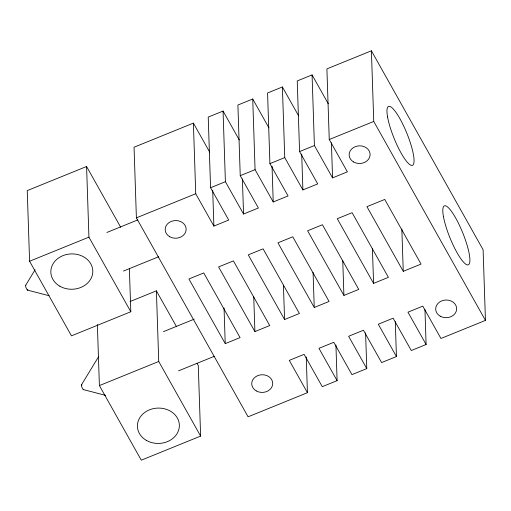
<?xml version="1.0" encoding="UTF-8"?>
<svg xmlns="http://www.w3.org/2000/svg" width="511" height="511" viewBox="0 0 511 511"><rect width="100%" height="100%" fill="white"/><g stroke="black" fill="none" stroke-linecap="round" stroke-linejoin="round"><path stroke-width="0.77" d="M25.576 285.425L35.087 269.789M81.421 384.904L98.795 356.346M120.711 227.293L86.583 166.503L27.243 190.603L29.587 261.242L71.47 335.848L130.81 311.748L129.385 268.888M209.612 152.003L193.394 123.113L134.054 147.219L136.392 217.858L248.09 416.81L307.43 392.704L306.249 356.991M239.282 139.957L223.064 111.066L208.226 117.089L210.57 187.729L228.724 220.056L213.885 226.086L195.732 193.752L193.394 123.113M268.952 127.903L252.734 99.013L237.896 105.036L240.24 175.675L258.387 208.009L243.555 214.032L225.402 181.705L223.064 111.066M298.622 115.85L282.398 86.959L267.566 92.983L269.91 163.622L288.057 195.956L273.225 201.979L255.072 169.652L252.734 99.013M328.292 103.797L312.068 74.906L297.236 80.936L299.58 151.575L317.727 183.903L302.895 189.926L284.742 157.599L282.398 86.959M307.43 392.704L289.283 360.376L304.115 354.353L322.269 386.68L337.1 380.657L318.953 348.323L333.785 342.3L351.938 374.627L366.77 368.603L348.623 336.27L363.455 330.247L381.608 362.58L396.44 356.55L378.287 324.223L393.125 318.193L411.278 350.527L426.11 344.497L407.957 312.17L422.795 306.146L440.948 338.474L485.45 320.397L483.106 249.758L371.408 50.806L326.906 68.883L329.25 139.522L347.397 171.849L332.565 177.879L314.412 145.546L312.068 74.906M29.587 261.242L88.927 237.142L86.583 166.503M136.392 217.858L195.732 193.752M210.57 187.729L225.402 181.705M240.24 175.675L255.072 169.652M269.91 163.622L284.742 157.599M299.58 151.575L314.412 145.546M329.25 139.522L373.752 121.446L371.408 50.806M106.869 232.479L137.638 219.979M123.458 271.054L158.621 256.771M130.018 301.56L156.392 290.848L176.557 326.765M163.45 331.658L194.218 319.158M197.112 363.378L198.274 365.454L200.619 436.094L141.279 460.194L99.396 385.588L158.736 361.488L156.392 290.848M225.23 343.635L240.061 337.611L203.761 272.951L188.929 278.98L225.23 343.635L224.042 307.922M254.9 331.588L269.731 325.558L233.431 260.897L218.599 266.927L254.9 331.588L253.743 296.661M284.57 319.535L299.401 313.505L263.101 248.851L248.269 254.874L284.57 319.535L283.433 285.24M314.239 307.481L329.071 301.458L292.771 236.797L277.939 242.821L314.239 307.481L313.077 272.389M343.909 295.428L358.741 289.405L322.441 224.744L307.609 230.774L343.909 295.428L342.747 260.342M373.579 283.381L388.411 277.352L352.111 212.691L337.279 218.721L373.579 283.381L372.417 248.289M403.249 271.328L421.051 264.098L384.751 199.437L366.949 206.668L403.249 271.328L401.844 229.056M178.569 370.826L214.467 356.244M27.492 290.12L49.12 295.722M83.338 389.593L105.739 395.393M373.752 121.446L485.45 320.397M88.927 237.142L130.81 311.748M158.736 361.488L200.619 436.094M424.954 309.577L426.11 344.497M395.284 321.63L396.44 356.55M365.589 332.885L366.77 368.603M331.403 142.786L332.565 177.879M335.919 344.938L337.1 380.657M301.707 154.041L302.895 189.926M272.037 166.094L273.225 201.979M242.393 178.939L243.555 214.032M212.697 190.194L213.885 226.086M97.365 324.472L99.396 385.588M83.504 389.618A2.625 0.568 67.9 0 1 81.76 386.782A2.625 0.568 67.9 0 1 81.913 384.968M27.735 289.271A2.625 0.568 67.9 0 1 26.425 288.562A2.625 0.568 67.9 0 1 25.844 285.304M353.631 161.993A10.495 8.84 -1.9 0 0 370.073 155.312A10.495 8.84 -1.9 0 0 355.151 146.714A10.495 8.84 -1.9 0 0 353.631 161.993M440.195 316.181A10.495 8.84 -1.9 0 0 456.636 309.5A10.495 8.84 -1.9 0 0 441.715 300.902A10.495 8.84 -1.9 0 0 440.195 316.181M256.241 390.902A10.495 8.84 -1.9 0 0 272.682 384.221A10.495 8.84 -1.9 0 0 257.761 375.623A10.495 8.84 -1.9 0 0 256.241 390.902M169.678 236.714A10.495 8.84 -1.9 0 0 186.119 230.033A10.495 8.84 -1.9 0 0 171.198 221.435A10.495 8.84 -1.9 0 0 169.678 236.714M387.574 116.993A31.81 6.86 67.9 0 0 410.486 165.034A31.81 6.86 67.9 0 0 403.46 125.559A31.81 6.86 67.9 0 0 387.574 116.993M443.42 216.472A31.81 6.86 67.9 0 0 466.332 264.506A31.81 6.86 67.9 0 0 459.312 225.038A31.81 6.86 67.9 0 0 443.42 216.472M146.408 440.399A20.989 17.681 -1.9 0 0 179.297 427.043A20.989 17.681 -1.9 0 0 149.448 409.848A20.989 17.681 -1.9 0 0 146.408 440.399M59.844 286.211A20.989 17.681 -1.9 0 0 92.734 272.855A20.989 17.681 -1.9 0 0 62.885 255.66A20.989 17.681 -1.9 0 0 59.844 286.211"/></g></svg>
